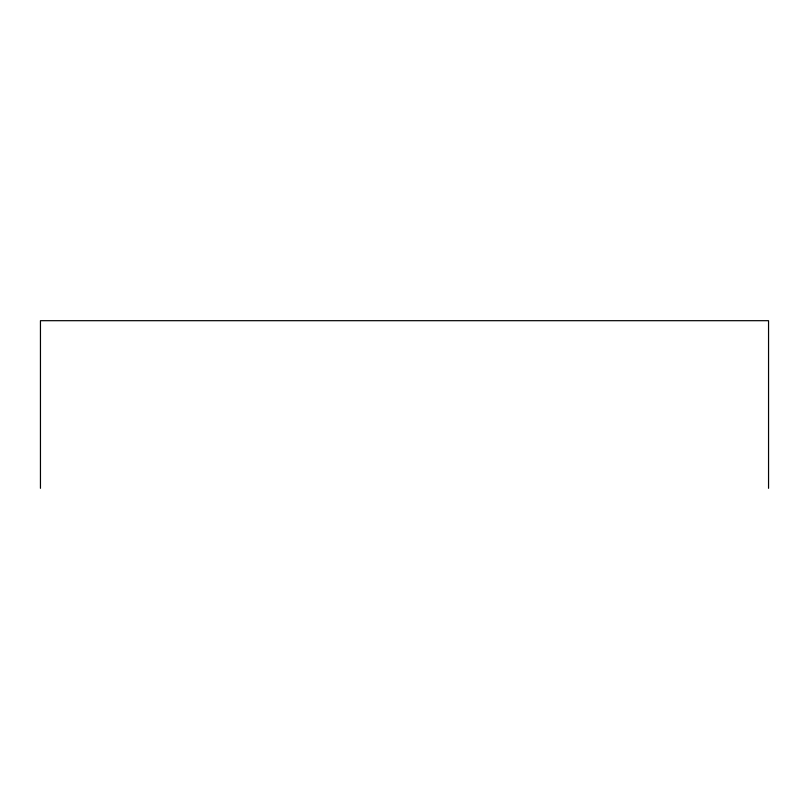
<?xml version="1.0" encoding="UTF-8"?>
<svg xmlns="http://www.w3.org/2000/svg" width="809" height="809" viewBox="0 0 809 809"><rect width="100%" height="100%" fill="white"/><g stroke="black" fill="none" stroke-linecap="round" stroke-linejoin="round"><path stroke-width="1.21" d="M768.55 488.312L768.55 320.688L40.45 320.688L40.45 488.312"/></g></svg>
